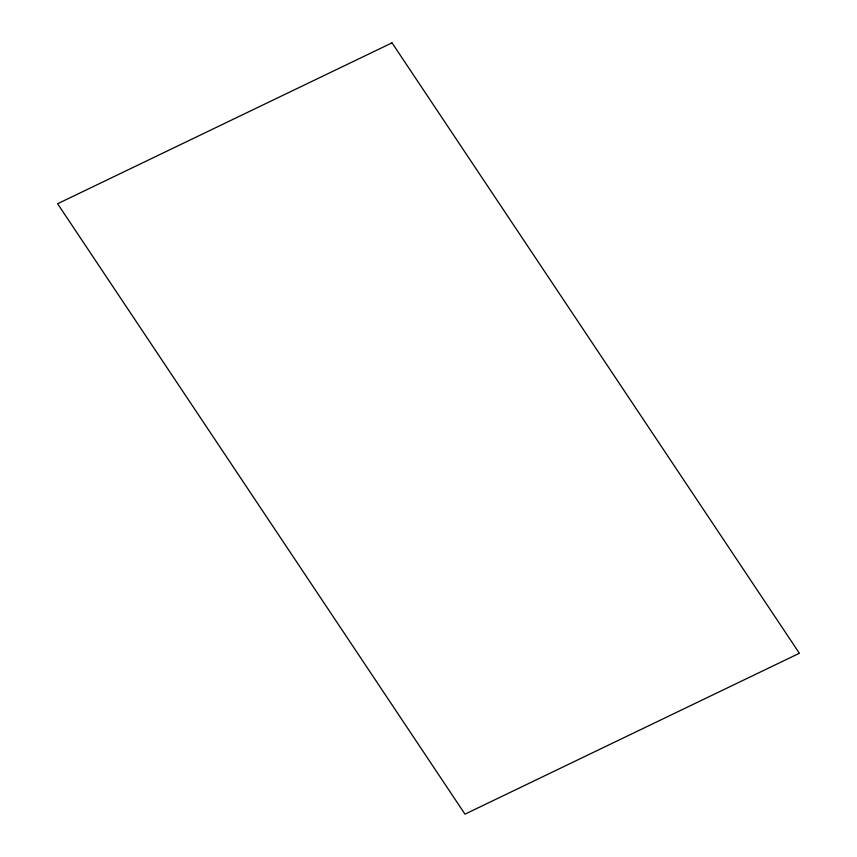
<?xml version="1.0" encoding="UTF-8"?>
<svg xmlns="http://www.w3.org/2000/svg" width="857" height="857" viewBox="0 0 857 857"><rect width="100%" height="100%" fill="white"/><g stroke="black" fill="none" stroke-linecap="round" stroke-linejoin="round"><path stroke-width="1.29" d="M392.024 42.85L57.612 203.741L464.976 814.15L799.388 653.259L392.024 42.85"/></g></svg>
